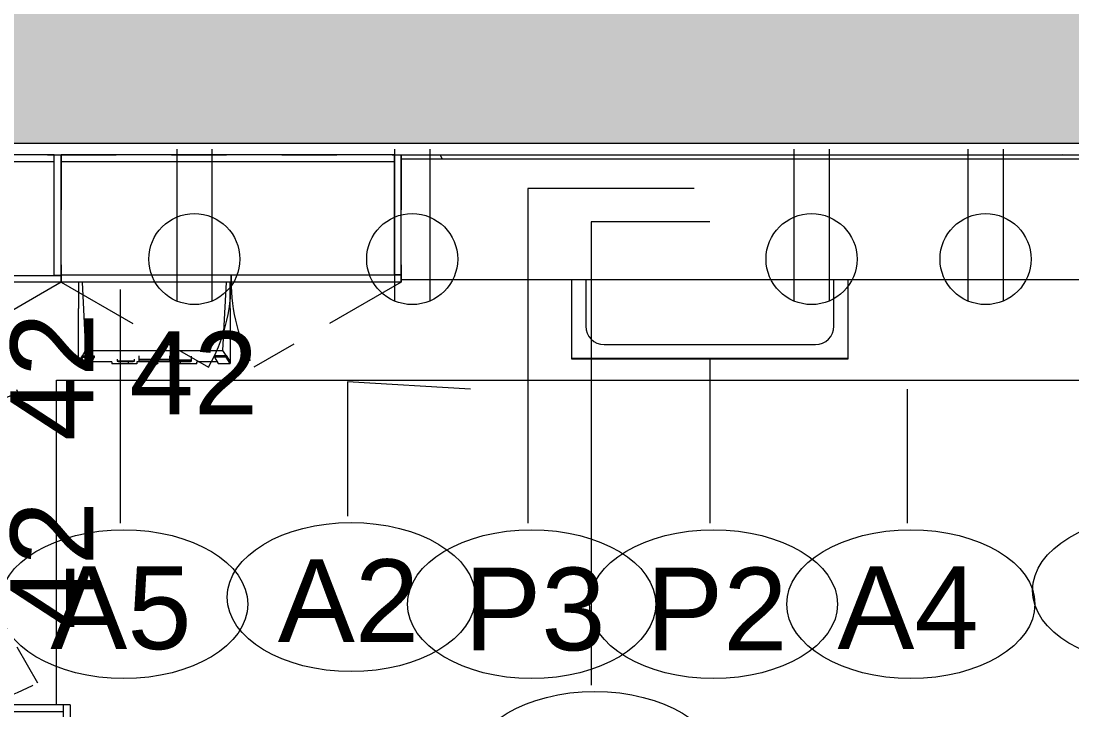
# Model space of a CAD drawing. Header units: inches. Extents: x -326 to 986, y -79 to 1436.
# Drawn here: x 506 to 620.3, y 513.3 to 588.3 of the extents above; entities that cross this region are included whole.
import ezdxf

# ---------------------------------------------------------------- set-up
doc = ezdxf.new("R2010")
doc.units = ezdxf.units.IN
doc.header["$LTSCALE"] = 48
doc.header["$MEASUREMENT"] = 0
doc.linetypes.add('Dash', pattern=[0.25, 0.125, -0.125])
doc.linetypes.add('Hidden', pattern=[0.28125, 0.1875, -0.09375])
for name, color, linetype, lineweight in [('A-ANNO-NOTE', 4, 'Continuous', 13), ('A-DETL-GENF', 247, 'Continuous', 9), ('A-DETL-THIN', 8, 'Continuous', 9), ('A-WALL', 8, 'Continuous', 13), ('A-WALL-PATT', 8, 'Continuous', 13), ('P-SANR-FIXT', 8, 'Continuous', 9), ('P-SANR-FIXT-IDEN', 8, 'Continuous', 9), ('Q-CASE', 8, 'Continuous', 9), ('Q-CASE-HDLN', 8, 'Dash', 9), ('Q-SPCQ', 8, 'Continuous', 9), ('Q-SPCQ-IDEN', 8, 'Continuous', 9)]:
    doc.layers.add(name, color=color, linetype=linetype, lineweight=lineweight)
doc.styles.add('Arial', font='arial.ttf', dxfattribs={"height": 9})
doc.styles.add('Swis721 Lt BT', font='swissl.ttf', dxfattribs={"height": 9})

# ---------------------------------------------------------------- blocks, each defined once
blk = doc.blocks.new('CW Cupbd2 - Fridge 80_h x 24_d - 2 Doors-8699888-Level XX  POWER _ SIGNAL NEW')
at = {"layer": 'Q-CASE'}
for p, q in [((2.75, -5.31), (2, -5.31)), ((2, -5.31), (2, -7.31)), ((39.91, -5.31), (2.75, -5.31)), ((2.75, -5.31), (2.75, -6.06)), ((39.91, -6.06), (39.91, -5.31)), ((40.66, -5.31), (39.91, -5.31)), ((40.66, -5.85), (40.66, -5.31)), ((2.75, -6.06), (2.75, -7.56)), ((2.75, -6.06), (39.91, -6.06)), ((39.91, -31.56), (39.91, -6.06)), ((40.66, -31.56), (40.66, -19.73)), ((2, -27.06), (2, -31.56)), ((2.75, -27.06), (2.75, -31.56)), ((2, -31.56), (21.33, -31.56)), ((2, -31.56), (2, -32.31)), ((21.33, -32.31), (21.33, -31.56)), ((21.33, -31.56), (40.66, -31.56)), ((21.33, -31.56), (21.33, -32.31)), ((40.66, -32.31), (40.66, -31.56)), ((21.33, -32.31), (2, -32.31)), ((40.66, -32.31), (21.33, -32.31))]:
    blk.add_line(p, q, dxfattribs=at)
blk = doc.blocks.new('Casework 14 - Casework 7-8533295-Level XX  POWER _ SIGNAL NEW')
at = {"layer": 'Q-CASE'}
for p, q in [((2008.17, 904.08), (1995.06, 904.08)), ((1995.06, 904.08), (1995.06, 829.08)), ((2008.17, 829.08), (2008.17, 904.08))]:
    blk.add_line(p, q, dxfattribs=at)
blk = doc.blocks.new('CW Cupbd Ohead Cnr - 23_5_h x 13 7_8_d - 1 Shelf-8699884-Level XX  POWER _ SIGNAL NEW')
at = {"layer": 'Q-CASE'}
for p, q in [((26.74, -2.36), (2, -2.36)), ((2, -2.36), (2, -30.01)), ((2.75, -30.01), (2.75, -3.11)), ((2.75, -3.11), (26.74, -3.11)), ((26.74, -2.36), (27.49, -2.36)), ((26.74, -15.49), (26.74, -2.36)), ((27.49, -15.49), (27.49, -2.36)), ((15.12, -16.24), (15.12, -15.49)), ((15.12, -15.49), (15.87, -15.49)), ((15.87, -15.49), (27.49, -15.49)), ((15.87, -15.49), (15.87, -16.24)), ((27.49, -15.49), (26.74, -15.49)), ((27.49, -16.24), (27.49, -15.49)), ((15.12, -30.01), (15.12, -16.24)), ((15.87, -16.24), (15.12, -16.24)), ((15.87, -16.24), (15.87, -30.01)), ((27.49, -16.24), (15.87, -16.24)), ((2, -30.01), (2.75, -30.01)), ((2.78, -30.01), (15.12, -30.01)), ((15.12, -30.01), (15.87, -30.01))]:
    blk.add_line(p, q, dxfattribs=at)
at = {"layer": 'Q-CASE', "linetype": 'Hidden'}
for p, q in [((15.87, -16.24), (22.76, -28.16)), ((27.49, -16.24), (17.43, -22.05))]:
    blk.add_line(p, q, dxfattribs=at)
for centre, radius, start, end in [((27.49, -16.24), 11.62, 179.5, 210), ((15.87, -16.24), 13.77, 269.5, 300)]:
    blk.add_arc(centre, radius, start, end, dxfattribs=at)
at = {"layer": 'Q-CASE-HDLN'}
for p, q in [((2, -2.36), (27.49, -2.36)), ((2, -30.01), (2, -2.36)), ((27.49, -2.36), (27.49, -16.24)), ((15.87, -16.24), (15.87, -30.01)), ((27.49, -16.24), (15.87, -16.24)), ((15.87, -30.01), (2, -30.01))]:
    blk.add_line(p, q, dxfattribs=at)
blk = doc.blocks.new('Casework 20 - Casework 2-8590418-Level XX  POWER _ SIGNAL NEW')
at = {"layer": 'Q-CASE'}
for p, q in [((565.95, 551.47), (565.95, 560.13)), ((595.95, 560.13), (595.95, 551.47)), ((595.95, 551.47), (565.95, 551.47)), ((509.88, 513.85), (509.88, 549.2)), ((509.88, 549.2), (648.33, 549.2))]:
    blk.add_line(p, q, dxfattribs=at)
blk = doc.blocks.new('CW Cupbd Ohead1 - 37_h x 13 7_8_d - 1 Door - 1 Shelf-8668063-Level XX  POWER _ SIGNAL NEW')
at = {"layer": 'Q-CASE'}
for p, q in [((19.25, -2.36), (2, -2.36)), ((2, -2.36), (2, -3.11)), ((2, -3.11), (19.25, -3.11)), ((2, -3.11), (2, -15.45)), ((19.25, -2.36), (20, -2.36)), ((19.25, -15.45), (19.25, -2.36)), ((20, -15.45), (20, -2.36)), ((2, -15.45), (20, -15.45)), ((2, -15.45), (2, -16.24)), ((20, -15.45), (19.25, -15.45)), ((20, -16.24), (20, -15.45)), ((20, -16.24), (2, -16.24))]:
    blk.add_line(p, q, dxfattribs=at)
at = {"layer": 'Q-CASE', "linetype": 'Hidden'}
blk.add_line((20, -16.24), (4.41, -25.24), dxfattribs=at)
blk.add_arc((20, -16.24), 18, 179.5, 210, dxfattribs=at)
at = {"layer": 'Q-CASE-HDLN'}
for p, q in [((2, -16.24), (2, -2.36)), ((2, -2.36), (20, -2.36)), ((20, -2.36), (20, -16.24)), ((20, -16.24), (2, -16.24))]:
    blk.add_line(p, q, dxfattribs=at)
blk = doc.blocks.new('CW Cupbd Ohead1 - 37_h x 13 7_8_d - 2 Doors - 1 Shelf-8693762-Level XX  POWER _ SIGNAL NEW')
at = {"layer": 'Q-CASE'}
for p, q in [((38.25, -2.36), (2, -2.36)), ((2, -3.11), (38.25, -3.11)), ((38.25, -2.36), (39, -2.36)), ((38.25, -15.45), (38.25, -2.36)), ((39, -15.45), (39, -2.36)), ((2, -15.45), (20.5, -15.45)), ((2, -15.45), (2, -16.24)), ((20.5, -16.24), (20.5, -15.45)), ((20.5, -15.45), (39, -15.45)), ((20.5, -15.45), (20.5, -16.24)), ((39, -15.45), (38.25, -15.45)), ((39, -16.24), (39, -15.45)), ((20.5, -16.24), (2, -16.24)), ((39, -16.24), (20.5, -16.24))]:
    blk.add_line(p, q, dxfattribs=at)
at = {"layer": 'Q-CASE', "linetype": 'Hidden'}
for p, q in [((2, -16.24), (18.02, -25.49)), ((39, -16.24), (22.97, -25.49))]:
    blk.add_line(p, q, dxfattribs=at)
for centre, start, end in [((2, -16.24), 330, 0.5), ((39, -16.24), 179.5, 210)]:
    blk.add_arc(centre, 18.5, start, end, dxfattribs=at)
at = {"layer": 'Q-CASE-HDLN'}
for p, q in [((2, -16.24), (2, -2.36)), ((2, -2.36), (39, -2.36)), ((39, -2.36), (39, -16.24)), ((39, -16.24), (2, -16.24))]:
    blk.add_line(p, q, dxfattribs=at)
blk = doc.blocks.new('COFFEE_DISPENSING_MACHINE_14687 - COFFEE_DISPENSING_MACHINE_14687-V53-Level XX  POWER _ SIGNAL NEW')
at = {"layer": 'Q-SPCQ'}
for p, q in [((-7.86, -7.32), (-7.47, -14.75)), ((7.47, -14.75), (7.86, -7.33)), ((-8.25, -16), (-8.25, -10.18)), ((8.25, -10.18), (8.25, -16)), ((-7.82, -15.32), (-7.47, -14.75)), ((-7.47, -14.75), (7.47, -14.75)), ((7.82, -15.32), (7.47, -14.75)), ((-8.25, -16), (-7.82, -15.32)), ((-7.82, -15.5), (-8.25, -16.19)), ((-8.25, -16.19), (-8.25, -16)), ((-7.82, -15.32), (-6.53, -15.32)), ((-7.82, -15.32), (-7.82, -15.5)), ((-6.53, -15.5), (-7.82, -15.5)), ((-6.96, -16.19), (-6.53, -15.5)), ((-4.61, -16), (-6.84, -16)), ((-6.53, -15.32), (-6.53, -15.5)), ((-4.61, -16), (-4.61, -16.22)), ((-4.05, -15.69), (-4.05, -15.92)), ((-4.05, -15.92), (-4.05, -15.93)), ((-2.29, -15.91), (-3.92, -15.91)), ((-3.92, -15.94), (-2.29, -15.94)), ((-2.84, -15.94), (-2.84, -16.22)), ((-2.17, -15.92), (-2.17, -15.69)), ((-2.17, -15.93), (-2.17, -15.92)), ((-1.91, -16), (-1.91, -16.22)), ((1.91, -16), (-1.91, -16)), ((-1.7, -15.35), (-1.7, -15.75)), ((-1.7, -15.75), (-1.7, -15.89)), ((1.58, -15.74), (-1.58, -15.74)), ((-1.58, -15.89), (1.58, -15.89)), ((1.7, -15.75), (1.7, -15.35)), ((1.7, -15.89), (1.7, -15.75)), ((1.91, -16.22), (1.91, -16)), ((2.17, -15.37), (2.17, -15.81)), ((2.17, -15.46), (2.17, -15.84)), ((2.17, -15.56), (2.17, -15.88)), ((2.17, -15.65), (2.17, -15.92)), ((2.17, -15.81), (2.17, -15.82)), ((2.17, -15.84), (2.17, -15.86)), ((2.17, -15.88), (2.17, -15.89)), ((2.17, -15.92), (2.17, -15.93)), ((3.92, -15.8), (2.29, -15.8)), ((2.29, -15.83), (3.92, -15.83)), ((3.92, -15.84), (2.29, -15.84)), ((2.29, -15.86), (3.92, -15.86)), ((3.92, -15.87), (2.29, -15.87)), ((2.29, -15.9), (3.92, -15.9)), ((3.92, -15.91), (2.29, -15.91)), ((2.29, -15.94), (3.92, -15.94)), ((2.84, -16.22), (2.84, -15.93)), ((4.05, -15.81), (4.05, -15.37)), ((4.05, -15.84), (4.05, -15.46)), ((4.05, -15.88), (4.05, -15.56)), ((4.05, -15.92), (4.05, -15.65)), ((4.05, -15.82), (4.05, -15.81)), ((4.05, -15.86), (4.05, -15.84)), ((4.05, -15.89), (4.05, -15.88)), ((4.05, -15.93), (4.05, -15.92)), ((4.61, -16.22), (4.61, -16)), ((6.84, -16), (4.61, -16)), ((6.53, -15.32), (7.82, -15.32)), ((6.53, -15.5), (6.53, -15.32)), ((7.82, -15.5), (6.53, -15.5)), ((6.53, -15.5), (6.96, -16.19)), ((7.82, -15.32), (8.25, -16)), ((7.82, -15.5), (7.82, -15.32)), ((8.25, -16.19), (7.82, -15.5)), ((8.25, -16), (8.25, -16.19)), ((-8.25, -16.19), (-6.96, -16.19)), ((-3.69, -16.22), (-4.61, -16.22)), ((-2.84, -16.22), (-3.69, -16.22)), ((-1.91, -16.22), (-2.84, -16.22)), ((-0.42, -16.1), (-0.24, -16.26)), ((-0.42, -16.1), (0.42, -16.1)), ((0.24, -16.26), (-0.24, -16.26)), ((-0.16, -16.1), (-0.16, -16.26)), ((0.16, -16.26), (0.16, -16.1)), ((0.24, -16.26), (0.42, -16.1)), ((2.84, -16.22), (1.91, -16.22)), ((3.69, -16.22), (2.84, -16.22)), ((4.61, -16.22), (3.69, -16.22)), ((6.96, -16.19), (8.25, -16.19))]:
    blk.add_line(p, q, dxfattribs=at)
at = {"layer": 'Q-SPCQ', "flags": 128}
for points in [[(-8.25, -7.32), (-8.25, -7.64), (-8.25, -10.18)], [(8.25, -10.18), (8.25, -7.64), (8.25, -7.33)], [(0.2, -15.89), (0.19, -15.9), (0.18, -15.91), (0.15, -15.91), (0.11, -15.92), (0.07, -15.92), (0.02, -15.92), (-0.02, -15.92), (-0.07, -15.92), (-0.11, -15.92), (-0.15, -15.91), (-0.18, -15.91), (-0.19, -15.9), (-0.2, -15.89)], [(-0.16, -15.89), (-0.16, -15.9), (-0.16, -15.9), (-0.14, -15.91), (-0.11, -15.91), (-0.08, -15.91), (-0.04, -15.92), (0, -15.92), (0.04, -15.92), (0.08, -15.91), (0.11, -15.91), (0.14, -15.91), (0.15, -15.9), (0.16, -15.9), (0.16, -15.89)]]:
    blk.add_lwpolyline(points, dxfattribs=at)
at = {"layer": 'Q-SPCQ'}
for centre, major_axis, start_param, end_param in [((-3.92, -15.92), (0.125, 0), 1.570796, 3.141593), ((-3.92, -15.93), (0.125, 0), 3.141593, 4.712389), ((-2.29, -15.92), (0.125, 0), 0, 1.570796), ((-2.29, -15.93), (0.125, 0), 4.712389, 6.283185), ((-1.58, -15.75), (0.125, 0), 1.570796, 3.141593), ((-1.58, -15.89), (0.125, 0), 3.141593, 4.712389), ((1.58, -15.75), (0.125, 0), 0, 1.570796), ((1.58, -15.89), (0.125, 0), 4.712389, 6.021386), ((2.29, -15.81), (-0.125, 0), 4.712389, 6.283185), ((2.29, -15.82), (0.125, 0), 3.141593, 4.712389), ((2.29, -15.84), (-0.125, 0), 4.712389, 6.283185), ((2.29, -15.86), (0.125, 0), 3.141593, 4.712389), ((2.29, -15.88), (-0.125, 0), 4.712389, 6.283185), ((2.29, -15.89), (0.125, 0), 3.141593, 4.712389), ((2.29, -15.92), (0.125, 0), 1.570796, 3.141593), ((2.29, -15.93), (0.125, 0), 3.141593, 4.712389), ((3.92, -15.81), (0.125, 0), 0, 1.570796), ((3.92, -15.82), (0.125, 0), 4.712389, 6.283185), ((3.92, -15.84), (0.125, 0), 0, 1.570796), ((3.92, -15.86), (0.125, 0), 4.712389, 6.283185), ((3.92, -15.88), (0.125, 0), 0, 1.570796), ((3.92, -15.89), (0.125, 0), 4.712389, 6.283185), ((3.92, -15.92), (0.125, 0), 0, 1.570796), ((3.92, -15.93), (0.125, 0), 4.712389, 6.283185)]:
    blk.add_ellipse(centre, major_axis=major_axis, ratio=0.052336, start_param=start_param, end_param=end_param, dxfattribs=at)
blk = doc.blocks.new('Sink Kitchen-Single - 30_ x 21_-8665323-Level XX  POWER _ SIGNAL NEW')
at = {"layer": 'P-SANR-FIXT'}
for p, q in [((-12.88, -1.84), (-12.88, -6.91)), ((14.12, -6.91), (14.12, -1.84)), ((-10.88, -8.91), (12.12, -8.91)), ((-14.38, -10.41), (15.62, -10.41))]:
    blk.add_line(p, q, dxfattribs=at)
for centre, start, end in [((-10.88, -6.91), 180, 270), ((12.12, -6.91), 270, 0)]:
    blk.add_arc(centre, 2, start, end, dxfattribs=at)
blk = doc.blocks.new('Appliance_Specialty Equipment Tag - Standard-3515593-Level XX  POWER _ SIGNAL NEW')
at = {"layer": 'Q-SPCQ-IDEN'}
blk.add_ellipse((-0.0499, 0.0037), major_axis=(-0.1406, 0), ratio=0.600473, dxfattribs=at)
blk = doc.blocks.new('Plumbing Equipment Tag - Standard-3394155-Level XX  POWER _ SIGNAL NEW')
at = {"layer": 'P-SANR-FIXT-IDEN'}
blk.add_ellipse((-0.0499, 0.0037), major_axis=(-0.1406, 0), ratio=0.600473, dxfattribs=at)

msp = doc.modelspace()

# ---------------------------------------------------------------- hatches: boundary and pattern name
at = {"layer": 'A-DETL-GENF'}
h = msp.add_hatch(color=256, dxfattribs=at)
h.paths.add_polyline_path([(858.61, -77.72), (982.64, -77.72), (982.64, -13.14), (735.72, 233.78), (660.14, 233.78), (660.14, 219.53), (734.76, 219.53), (968.39, -14.09), (968.39, -63.34), (738.06, -63.33), (687.39, -12.66), (687.39, -5.72), (673.14, -5.72), (673.14, -18.75), (732.1, -77.72), (764.21, -77.72)], flags=0)
h.paths.add_polyline_path([(962.64, 574.97), (984.64, 574.97), (984.64, 836.48), (964.39, 836.48), (964.39, 591.66), (506.39, 591.66), (506.39, 832.6), (486.14, 832.6), (486.14, 574.97), (910.69, 574.97)], flags=0)
h.paths.add_polyline_path([(877.02, 784.61), (912.77, 784.61), (912.77, 820.36), (902.33, 820.38), (902.33, 832.42), (879.64, 832.42), (879.64, 820.38), (875.64, 820.38), (875.64, 819.13), (594.64, 819.13), (594.64, 832.42), (571.89, 832.42), (571.89, 819.36), (558.02, 819.36), (558.02, 784.61), (593.77, 784.61), (593.77, 808.46), (877.02, 808.46), (877.02, 786.48)], flags=0)
h.paths.add_polyline_path([(508.14, 938.1), (508.14, 1417.55), (607.64, 1417.55), (607.64, 1188.97), (558.14, 1188.97), (558.14, 1174.05), (964.39, 1174.05), (964.39, 938.91), (984.64, 938.91), (984.64, 1193.86), (622.89, 1193.86), (622.89, 1433.6), (486.14, 1433.6), (486.14, 938.1), (506.89, 938.1)], flags=0)
h.paths.add_polyline_path([(8.14, 1117.53), (22.64, 1117.53), (22.64, 1191.89), (-219.48, 1434.01), (-288.01, 1434.01), (-288.01, 1182.01), (-228.61, 1122.61), (-176.25, 1122.61), (-176.25, 1138.46), (-224.25, 1138.46), (-274.61, 1190.61), (-274.61, 1419.61), (-225.31, 1419.61), (8.14, 1186.16), (8.14, 1152.98)], flags=0)
at = {"layer": 'A-WALL-PATT'}
h = msp.add_hatch(dxfattribs=at)
h.set_pattern_fill('FP1_1', color=256, style=0, pattern_type=2)
h.set_pattern_definition([(0, (0, 0), (30.72, 7.68), [1.267, -21.773, 1.267, -21.773, -122.88]), (0, (0, 0), (30.72, 7.68), [-46.08, 1.267, -44.813, 1.267, -21.773, -53.76]), (0, (0, 0), (30.72, 7.68), [-115.2, 1.267, -14.093, 1.267, -37.133]), (120, (11.52, 3.84), (-22.011075, 22.7643), [1.267, -21.773, 1.267, -21.773, -122.88]), (120, (11.52, 3.84), (-22.011075, 22.7643), [-46.08, 1.267, -44.813, 1.267, -21.773, -53.76]), (120, (11.52, 3.84), (-22.011075, 22.7643), [-115.2, 1.267, -14.093, 1.267, -37.133]), (240, (15.36, 19.2), (-8.708925, -30.4443), [1.267, -21.773, 1.267, -21.773, -122.88]), (240, (15.36, 19.2), (-8.708925, -30.4443), [-46.08, 1.267, -44.813, 1.267, -21.773, -53.76]), (240, (15.36, 19.2), (-8.708925, -30.4443), [-115.2, 1.267, -14.093, 1.267, -37.133])])
h.paths.add_polyline_path([(674.41, 573.22), (986.39, 573.22), (986.39, 573.72), (547.39, 573.72), (547.39, 573.24), (673.86, 573.22)], flags=0)

# ---------------------------------------------------------------- linework, layer by layer
at = {"layer": 'A-ANNO-NOTE'}
for p, q in [((522.97, 574.32), (522.97, 557.79)), ((522.97, 574.32), (522.97, 557.79)), ((526.8, 574.32), (526.8, 557.79)), ((546.67, 574.32), (546.67, 557.79)), ((546.67, 574.32), (546.67, 557.79)), ((550.5, 574.32), (550.5, 557.79)), ((590.11, 574.32), (590.11, 557.79)), ((593.94, 574.32), (593.94, 557.79)), ((593.94, 574.32), (593.94, 557.79)), ((609.03, 574.32), (609.03, 557.79)), ((612.87, 574.32), (612.87, 557.79)), ((612.87, 574.32), (612.87, 557.79))]:
    msp.add_line(p, q, dxfattribs=at)
for centre in [(524.88, 562.36), (548.58, 562.36), (592.02, 562.36), (610.95, 562.36)]:
    msp.add_circle(centre, 4.95, dxfattribs=at)
at = {"layer": 'A-DETL-THIN'}
msp.add_line((486.14, 574.97), (984.64, 574.97), dxfattribs=at)
at = {"layer": 'A-WALL'}
msp.add_line((547.39, 573.72), (986.39, 573.72), dxfattribs=at)
at = {"layer": 'P-SANR-FIXT-IDEN'}
for p, q in [((561.16, 570.05), (561.16, 533.61)), ((579.25, 570.05), (561.16, 570.05)), ((568.05, 566.42), (568.05, 516)), ((580.95, 566.42), (568.05, 566.42)), ((580.95, 551.56), (580.95, 533.61))]:
    msp.add_line(p, q, dxfattribs=at)
at = {"layer": 'Q-SPCQ-IDEN'}
for p, q in [((516.8, 559.04), (516.8, 533.61)), ((541.54, 549), (541.54, 534.39)), ((554.91, 548.22), (541.54, 549)), ((602.42, 548.22), (602.42, 533.61))]:
    msp.add_line(p, q, dxfattribs=at)

# ---------------------------------------------------------------- block references
at = {"layer": 'P-SANR-FIXT'}
msp.add_blockref('Sink Kitchen-Single - 30_ x 21_-8665323-Level XX  POWER _ SIGNAL NEW', (580.33, 561.97), dxfattribs=at)
at = {"layer": 'P-SANR-FIXT-IDEN', "xscale": 95.99999999999994, "yscale": 95.99999999999994, "zscale": 95.99999999999994}
for p in [(566.36, 524.45), (586.14, 524.45), (573.24, 506.84)]:
    msp.add_blockref('Plumbing Equipment Tag - Standard-3394155-Level XX  POWER _ SIGNAL NEW', p, dxfattribs=at)
at = {"layer": 'Q-CASE'}
for name, p in [('Casework 20 - Casework 2-8590418-Level XX  POWER _ SIGNAL NEW', (0, 0)), ('CW Cupbd Ohead Cnr - 23_5_h x 13 7_8_d - 1 Shelf-8699884-Level XX  POWER _ SIGNAL NEW', (482.9, 576.08)), ('CW Cupbd Ohead1 - 37_h x 13 7_8_d - 2 Doors - 1 Shelf-8693762-Level XX  POWER _ SIGNAL NEW', (508.39, 576.08))]:
    msp.add_blockref(name, p, dxfattribs=at)
for name, p, rotation in [('Casework 14 - Casework 7-8533295-Level XX  POWER _ SIGNAL NEW', (-281.69, 2568.3), 270.0000000000001), ('CW Cupbd Ohead1 - 37_h x 13 7_8_d - 1 Door - 1 Shelf-8668063-Level XX  POWER _ SIGNAL NEW', (482.57, 511.85), 89.9999999999994), ('CW Cupbd2 - Fridge 80_h x 24_d - 2 Doors-8699888-Level XX  POWER _ SIGNAL NEW', (479.08, 473.19), 89.99999999999974)]:
    msp.add_blockref(name, p, dxfattribs=dict(at, rotation=rotation))
at = {"layer": 'Q-SPCQ', "rotation": 0.03327855813641919}
msp.add_blockref('COFFEE_DISPENSING_MACHINE_14687 - COFFEE_DISPENSING_MACHINE_14687-V53-Level XX  POWER _ SIGNAL NEW', (520.52, 567.17), dxfattribs=at)
at = {"layer": 'Q-SPCQ-IDEN', "xscale": 95.99999999999994, "yscale": 95.99999999999994, "zscale": 95.99999999999994}
for p in [(634.35, 525.95), (521.99, 524.45), (546.74, 525.22), (607.61, 524.45)]:
    msp.add_blockref('Appliance_Specialty Equipment Tag - Standard-3515593-Level XX  POWER _ SIGNAL NEW', p, dxfattribs=at)

# ---------------------------------------------------------------- texts
at = {"layer": 'A-ANNO-NOTE', "char_height": 9, "width": 16.362, "attachment_point": 1, "rotation": 90, "style": 'Swis721 Lt BT'}
for insert in [(504.88, 542.56), (504.88, 522.04)]:
    msp.add_mtext('42', dxfattribs=dict(at, insert=insert))
at = {"layer": 'A-ANNO-NOTE', "insert": (517.83, 554.48), "char_height": 9, "width": 16.362, "attachment_point": 1, "style": 'Swis721 Lt BT'}
msp.add_mtext('42', dxfattribs=at)
at = {"layer": 'P-SANR-FIXT-IDEN', "char_height": 9, "width": 17.574, "attachment_point": 1, "style": 'Swis721 Lt BT'}
for s, insert in [('P3', (554.24, 528.78)), ('P2', (574.03, 528.78))]:
    msp.add_mtext(s, dxfattribs=dict(at, insert=insert))
at = {"layer": 'Q-SPCQ-IDEN', "char_height": 9, "width": 18.786, "attachment_point": 1, "style": 'Arial'}
for s, insert in [('A2', (533.96, 529.68)), ('A5', (509.21, 528.91)), ('A4', (594.83, 528.91))]:
    msp.add_mtext(s, dxfattribs=dict(at, insert=insert))

doc.saveas('drawing.dxf')
